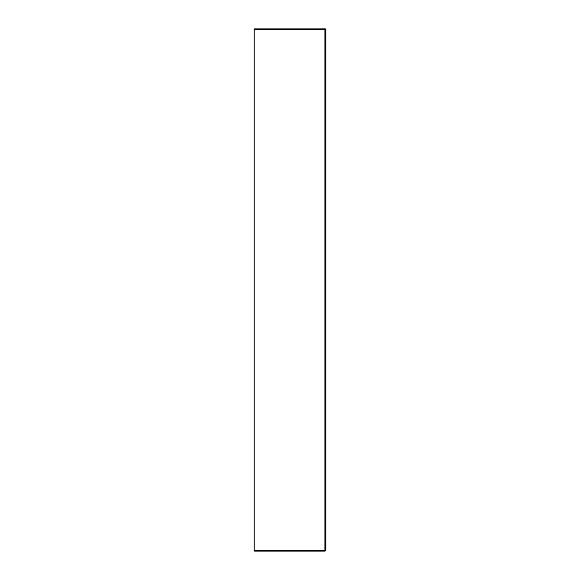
<?xml version="1.0" encoding="UTF-8"?>
<svg xmlns="http://www.w3.org/2000/svg" width="580" height="580" viewBox="0 0 580 580"><rect width="100%" height="100%" fill="white"/><g stroke="black" fill="none" stroke-linecap="round" stroke-linejoin="round"><path stroke-width="0.87" d="M254.374 29.261L324.894 29.261M324.894 550.587L325.626 550.587L325.626 29L254.374 29L254.374 551L324.894 551M254.374 550.739L324.894 550.739L324.894 29"/></g></svg>
